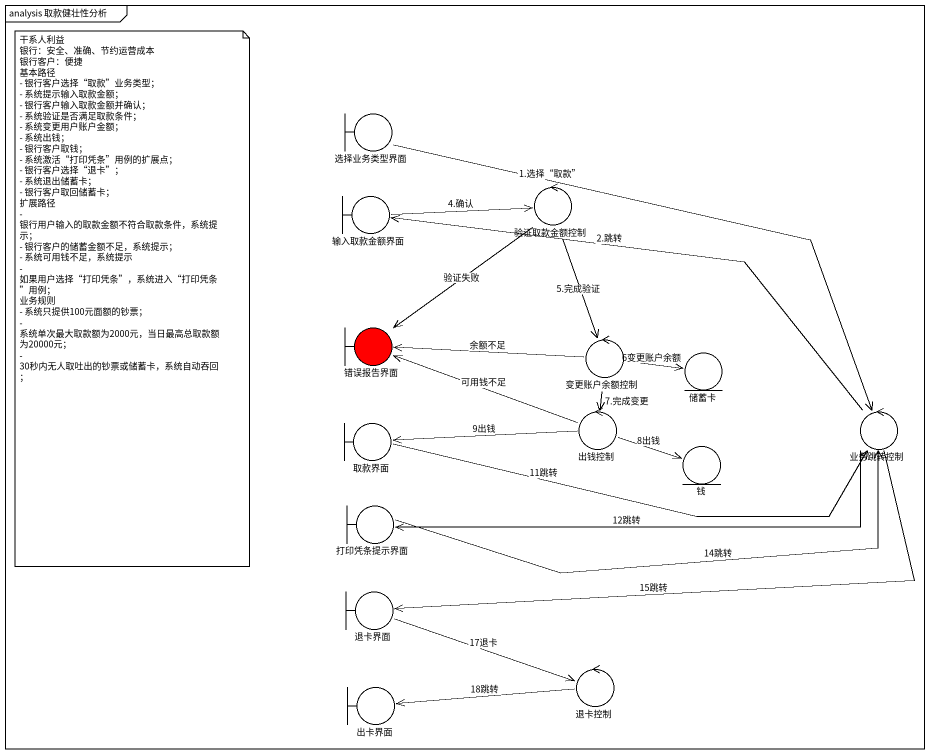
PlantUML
@startuml
mainframe analysis 取款健壮性分析
boundary 选择业务类型界面
boundary 输入取款金额界面
control 验证取款金额控制
boundary 错误报告界面 #FF0000
control 变更账户余额控制
entity 储蓄卡
boundary 取款界面
control 出钱控制
control 业务跳转控制
entity 钱
boundary 打印凭条提示界面
boundary 退卡界面
control 退卡控制
boundary 出卡界面
选择业务类型界面 -right-> 业务跳转控制 : 1.选择“取款”
输入取款金额界面 -right-> 验证取款金额控制 : 4.确认
验证取款金额控制 --> 错误报告界面 : 验证失败
验证取款金额控制 --> 变更账户余额控制 : 5.完成验证
变更账户余额控制 -left-> 错误报告界面 : 余额不足
变更账户余额控制 -right-> 储蓄卡 : 6变更账户余额
变更账户余额控制 --> 出钱控制 : 7.完成变更
取款界面 -right-> 业务跳转控制 : 11跳转
出钱控制 -left-> 错误报告界面 : 可用钱不足
出钱控制 -left-> 取款界面 : 9出钱
出钱控制 -right-> 钱 : 8出钱
业务跳转控制 -left-> 输入取款金额界面 : 2.跳转
业务跳转控制 -left-> 打印凭条提示界面 : 12跳转
业务跳转控制 -left-> 退卡界面 : 15跳转
打印凭条提示界面 -right-> 业务跳转控制 : 14跳转
退卡界面 -right-> 退卡控制 : 17退卡
退卡控制 -left-> 出卡界面 : 18跳转
note as N1
  干系人利益
  银行：安全、准确、节约运营成本
  银行客户：便捷
  基本路径
  - 银行客户选择“取款”业务类型；
  - 系统提示输入取款金额；
  - 银行客户输入取款金额并确认；
  - 系统验证是否满足取款条件；
  - 系统变更用户账户金额；
  - 系统出钱；
  - 银行客户取钱；
  - 系统激活“打印凭条”用例的扩展点；
  - 银行客户选择“退卡”；
  - 系统退出储蓄卡；
  - 银行客户取回储蓄卡；
  扩展路径
  - 银行用户输入的取款金额不符合取款条件，系统提示；
  - 银行客户的储蓄金额不足，系统提示；
  - 系统可用钱不足，系统提示
  - 如果用户选择“打印凭条”，系统进入“打印凭条”用例；
  业务规则
  - 系统只提供100元面额的钞票；
  - 系统单次最大取款额为2000元，当日最高总取款额为20000元；
  - 30秒内无人取吐出的钞票或储蓄卡，系统自动吞回；
end note
@enduml
